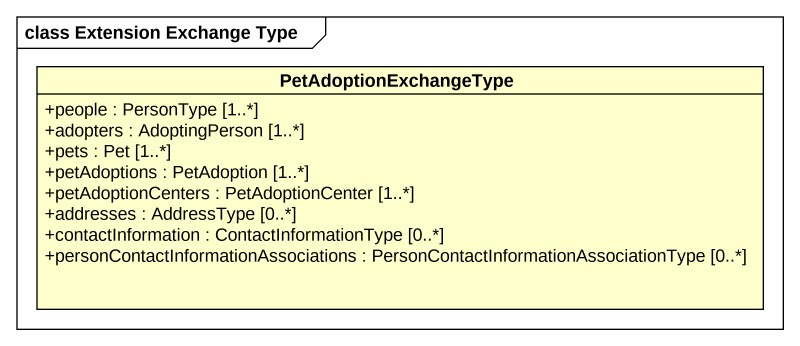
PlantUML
@startuml
mainframe class Extension Exchange Type
hide circle
hide empty members
skinparam classAttributeIconSize 0
class PetAdoptionExchangeType {
  +people : PersonType [1..*]
  +adopters : AdoptingPerson [1..*]
  +pets : Pet [1..*]
  +petAdoptions : PetAdoption [1..*]
  +petAdoptionCenters : PetAdoptionCenter [1..*]
  +addresses : AddressType [0..*]
  +contactInformation : ContactInformationType [0..*]
  +personContactInformationAssociations : PersonContactInformationAssociationType [0..*]
}
@enduml
